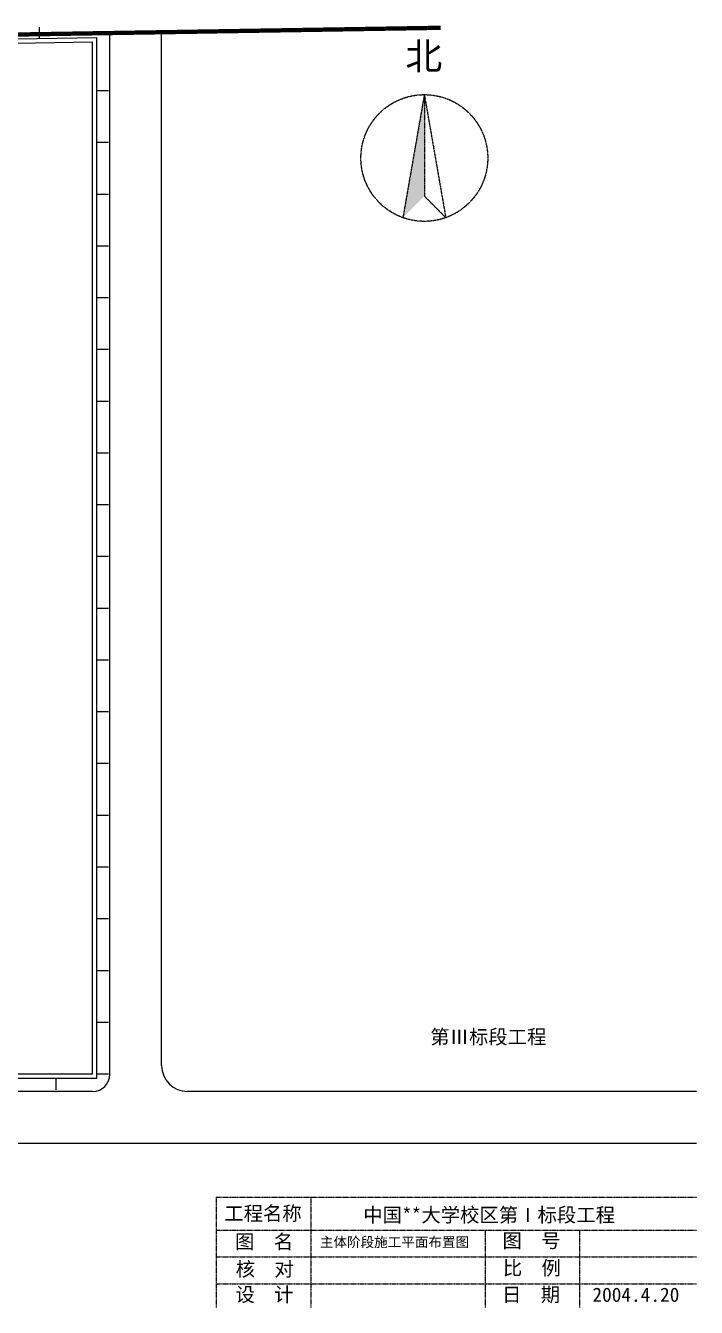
# Model space of a CAD drawing. Extents: x -738708 to 1376724, y 0 to 1572010.
# Drawn here: x 598299 to 676026, y 1415981 to 1564586 of the extents above; entities that cross this region are included whole.
import ezdxf

# ---------------------------------------------------------------- set-up
doc = ezdxf.new("R2010")
doc.units = 0
doc.linetypes.add('CENTER', pattern=[50.8, 31.75, -6.35, 6.35, -6.35])
doc.linetypes.add('DASHED', pattern=[19.05, 12.7, -6.35])
doc.layers.get('0').update_dxf_attribs({"linetype": 'CONTINUOUS'})
doc.layers.add('围墙', color=7, linetype='CONTINUOUS')
doc.layers.add('道路', color=8, linetype='CONTINUOUS')
doc.styles.add('文字', font='SimSun.ttf')

msp = doc.modelspace()

# ---------------------------------------------------------------- hatches: boundary and pattern name
at = {"linetype": 'CENTER'}
msp.add_hatch(color=256, dxfattribs=at).paths.add_polyline_path([(644502.5, 1556585.6), (642019.2, 1542323), (644502.5, 1544829.4)])

# ---------------------------------------------------------------- linework, layer by layer
at = {"ltscale": 100}
for p, q in [((443177.6, 1561099.4), (646389.8, 1564335.9)), ((474145.1, 1561092.6), (606561.1, 1563201.5)), ((474645.1, 1560600.5), (606061.1, 1562693.5))]:
    msp.add_line(p, q, dxfattribs=at)
at = {"linetype": 'CENTER'}
for p, q in [((644502.5, 1556585.6), (642019.2, 1542323)), ((644502.5, 1556585.6), (644502.5, 1544829.4)), ((644502.5, 1556585.6), (646985.8, 1542323)), ((646985.8, 1542323), (644502.5, 1544829.4)), ((620371.4, 1428759.9), (676025.6, 1428759.9)), ((620371.4, 1428759.9), (620371.4, 1415980.7)), ((631348.4, 1428759.9), (631348.4, 1415980.7)), ((620371.4, 1424949.2), (676025.6, 1424949.2)), ((651533.9, 1424949.2), (651533.9, 1415980.7)), ((662486.3, 1424949.2), (662486.3, 1415980.7)), ((620371.4, 1421850.8), (676025.6, 1421850.8)), ((620371.4, 1418714.9), (676025.6, 1418714.9))]:
    msp.add_line(p, q, dxfattribs=at)
msp.add_circle((644502.5, 1549238.1), 7347.5, dxfattribs=at)
at = {"layer": '围墙'}
for p, q in [((599911.9, 1563095.6), (599893.8, 1564416.2)), ((606061.1, 1443010.4), (606061.1, 1562693.5)), ((606561.1, 1442510.4), (606561.1, 1563201.5)), ((606561.1, 1557056.5), (607881.9, 1557056.5)), ((606561.1, 1551056.5), (607881.9, 1551056.5)), ((606561.1, 1545056.5), (607881.9, 1545056.5)), ((606561.1, 1539056.5), (607881.9, 1539056.5)), ((606561.1, 1533056.5), (607881.9, 1533056.5)), ((606561.1, 1527056.5), (607881.9, 1527056.5)), ((606561.1, 1521056.5), (607881.9, 1521056.5)), ((606561.1, 1515056.5), (607881.9, 1515056.5)), ((606561.1, 1509056.5), (607881.9, 1509056.5)), ((606561.1, 1503056.5), (607881.9, 1503056.5)), ((606561.1, 1497056.5), (607881.9, 1497056.5)), ((606561.1, 1491056.5), (607881.9, 1491056.5)), ((606561.1, 1485056.5), (607881.9, 1485056.5)), ((606561.1, 1479056.5), (607881.9, 1479056.5)), ((606561.1, 1473056.5), (607881.9, 1473056.5)), ((606561.1, 1467056.5), (607881.9, 1467056.5)), ((606561.1, 1461056.5), (607881.9, 1461056.5)), ((606561.1, 1461056.5), (607881.9, 1461056.5)), ((606561.1, 1455056.5), (607881.9, 1455056.5)), ((606561.1, 1455056.5), (607881.9, 1455056.5)), ((606561.1, 1449056.5), (607881.9, 1449056.5)), ((606561.1, 1449056.5), (607881.9, 1449056.5)), ((606061.1, 1443010.4), (474645.1, 1443010.4)), ((606561.1, 1443056.5), (607881.9, 1443056.5)), ((606561.1, 1443056.5), (607881.9, 1443056.5)), ((606561.1, 1442510.4), (474145.1, 1442510.4)), ((601853.5, 1441189.7), (601853.5, 1442510.4))]:
    msp.add_line(p, q, dxfattribs=at)
at = {"layer": '围墙', "linetype": 'DASHED', "ltscale": 200, "const_width": 500}
msp.add_lwpolyline([(443177.6, 1561099.4), (646389.8, 1564335.9)], dxfattribs=at)
at = {"layer": '道路'}
for p, q in [((608061.1, 1443010.4), (608061.1, 1563773.3)), ((614061.1, 1444010.4), (614061.1, 1563773.3)), ((606061.1, 1441010.4), (474645.1, 1441010.4)), ((676025.6, 1441010.4), (617061.1, 1441010.4)), ((475645.1, 1435010.4), (676025.6, 1435010.4))]:
    msp.add_line(p, q, dxfattribs=at)
for centre, radius, start, end in [((606061.1, 1443010.4), 2000, 270, 360), ((617061.1, 1444010.4), 3000, 180, 270)]:
    msp.add_arc(centre, radius, start, end, dxfattribs=at)

# ---------------------------------------------------------------- texts
at = {"linetype": 'CENTER', "style": '文字'}
for s, height, p in [('北', 3134.4, (642304.9, 1559484.8)), ('第Ⅲ标段工程', 1645.59, (645187.2, 1446523.3)), ('工程名称', 1645.59, (621314.2, 1426052.8)), ('中国**大学校区第Ⅰ标段工程', 1645.586, (637424.8, 1425874.5)), ('图  名', 1645.59, (622568.5, 1422780.4)), ('主体阶段施工平面布置图', 1151.91, (632405.3, 1422973.9)), ('图  号', 1645.59, (653561.5, 1422900.4)), ('核  对', 1645.59, (622644.2, 1419593.2)), ('比  例', 1645.59, (653601.9, 1419723.5)), ('设  计', 1645.59, (622619, 1416646.9)), ('日  期', 1645.59, (653502.3, 1416642)), ('2004.4.20', 1645.59, (663981.6, 1416622.9))]:
    msp.add_text(s, height=height, dxfattribs=at).set_placement(p)

doc.saveas('drawing.dxf')
